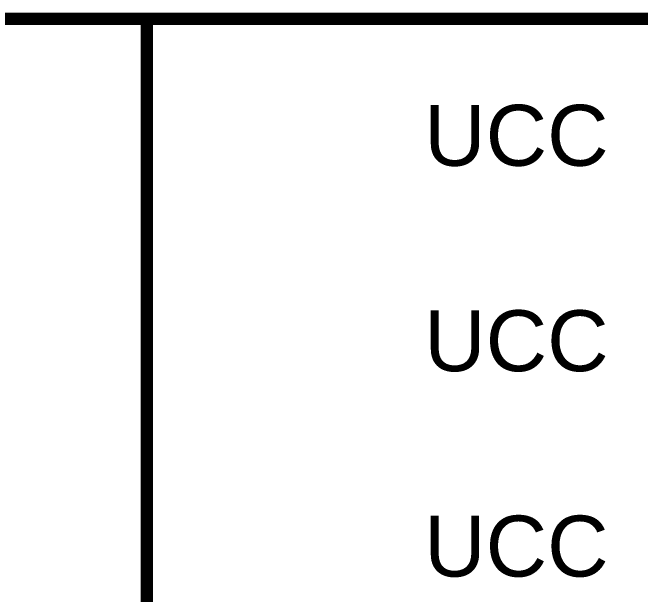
# Model space of a CAD drawing. Header units: millimetres. Extents: x 0 to 594, y 0 to 420.
# Drawn here: x 176.73 to 192.01, y 343.49 to 357.64 of the extents above; entities that cross this region are included whole.
import ezdxf

# ---------------------------------------------------------------- set-up
doc = ezdxf.new("R2010")
doc.units = ezdxf.units.MM
doc.layers.add('Sheet', color=255, linetype='Continuous')
doc.styles.get("Standard").update_dxf_attribs({"font": 'arial.ttf'})

msp = doc.modelspace()

# ---------------------------------------------------------------- linework, layer by layer
at = {"layer": 'Sheet', "color": 0}
for points, const_width in [([(157.496, 357.493), (192.493, 357.493), (192.493, 197.49), (157.496, 197.49), (157.496, 357.493)], 0.3), ([(157.496, 357.493), (157.496, 197.49), (192.493, 197.49), (192.493, 357.493), (157.496, 357.493), (157.496, 357.493)], 0.0991)]:
    msp.add_lwpolyline(points, close=True, dxfattribs=dict(at, const_width=const_width))
at = {"layer": 'Sheet', "color": 0, "const_width": 0.3}
msp.add_lwpolyline([(179.995, 357.493), (179.995, 197.49)], dxfattribs=at)

# ---------------------------------------------------------------- texts
at = {"layer": 'Sheet', "color": 0}
for p in [(186.747, 353.916), (186.747, 348.92), (186.747, 343.925)]:
    msp.add_text('UCC', height=1.4817, dxfattribs=at).set_placement(p)

doc.saveas('drawing.dxf')
